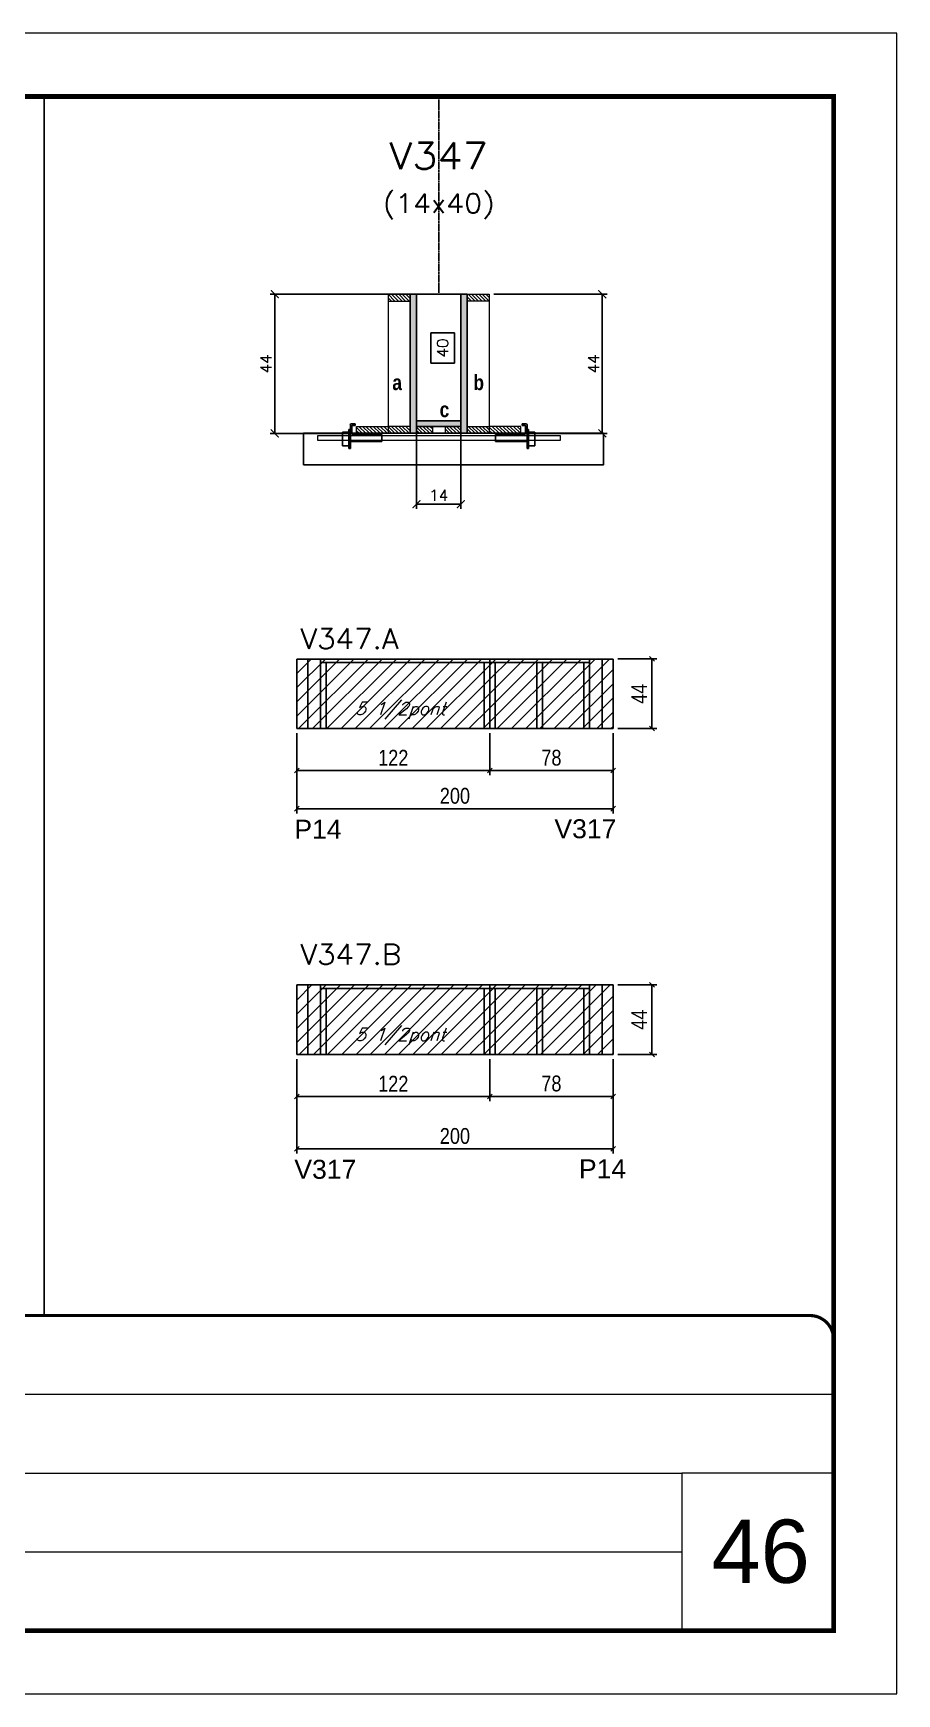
# Model space of a CAD drawing. Extents: x 137137 to 143418, y 10464 to 34486.
# Drawn here: x 139661 to 140207, y 20801 to 21851 of the extents above; entities that cross this region are included whole.
import ezdxf
from ezdxf.enums import TextEntityAlignment as Align

# ---------------------------------------------------------------- set-up
doc = ezdxf.new("R2010")
doc.units = 0
for name, pattern in [('CONTINUO', [0]), ('DASHED', [0.75, 0.5, -0.25]), ('HIDDEN', [0.375, 0.25, -0.125])]:
    doc.linetypes.add(name, pattern=pattern)
for name, color, linetype in [('5', 5, 'Continuous'), ('barrote', 251, 'Continuous'), ('COTA', 241, 'Continuous'), ('Cota Seção (2x)', 4, 'Continuous'), ('detalhes', 4, 'Continuous'), ('Painéis', 200, 'Continuous'), ('presilha', 1, 'Continuous'), ('SARR_2.2x7', 40, 'Continuous'), ('SARR_3.5x7', 81, 'Continuous'), ('texto', 7, 'Continuous'), ('Texto de Titulo', 7, 'Continuous'), ('Texto Qtd Sarr', 242, 'Continuous')]:
    doc.layers.add(name, color=color, linetype=linetype)
for name, color, linetype, lineweight in [('CARIMBO', 255, 'Continuous', 9), ('CONCRETO', 251, 'Continuous', 25), ('Folhas', 255, 'Continuous', 9), ('Hachura', 251, 'Continuous', 9), ('Madeira', 126, 'Continuous', 18), ('SARRAFO DE PRESSAO', 251, 'DASHED', 9), ('SCO-___-LAJ', 2, 'Continuous', 0), ('Texto Seção', 7, 'Continuous', 15)]:
    doc.layers.add(name, color=color, linetype=linetype, lineweight=lineweight)
doc.styles.add('ARIAL', font='arial.ttf')
doc.styles.add('COTA TECNICA', font='techl___.ttf', dxfattribs={"height": 10})
doc.styles.add('REGUA-120', font='ROMANS.shx', dxfattribs={"height": 15})
doc.styles.add('Romans', font='romans.shx')
doc.styles.get("Standard").update_dxf_attribs({"font": 'arial.ttf'})
doc.styles.add('TECNICA', font='techb___.ttf', dxfattribs={"height": 10})
doc.dimstyles.new('Cota Seção (2x)', dxfattribs={"dimtxt": 7, "dimasz": 5, "dimexe": 3, "dimexo": 3, "dimgap": 2, "dimtad": 3, "dimdec": 1, "dimlfac": 0.5, "dimzin": 12, "dimdsep": 46, "dimtxsty": 'Romans', "dimblk": 'ARCHTICK', "dimcen": 0, "dimclrd": 4, "dimclre": 4, "dimclrt": 1, "dimadec": 1, "dimazin": 3, "dimtfac": 1, "dimtdec": 1, "dimtmove": 0, "dimatfit": 3, "dimldrblk": 'OBLIQUE', "dimfxl": 1, "dimtolj": 1, "dimtzin": 12, "dimarcsym": 0})
doc.dimstyles.new('Cota Seção interna', dxfattribs={"dimtxt": 7, "dimasz": 6, "dimexe": 0.18, "dimexo": 2, "dimgap": -4, "dimtad": 3, "dimdec": 1, "dimlfac": 0.5, "dimzin": 12, "dimdsep": 46, "dimtxsty": 'Romans', "dimblk": 'ARCHTICK', "dimcen": 0.09, "dimse1": 1, "dimse2": 1, "dimsd1": 1, "dimsd2": 1, "dimclrd": 180, "dimclre": 5, "dimclrt": 1, "dimadec": 0, "dimazin": 3, "dimtfac": 1, "dimtdec": 1, "dimtofl": 0, "dimtmove": 0, "dimatfit": 3, "dimldrblk": 'ARCHTICK', "dimfxl": 1, "dimtolj": 1, "dimtzin": 0, "dimarcsym": 0})
doc.dimstyles.new('PAINEL', dxfattribs={"dimtxt": 10, "dimasz": 3, "dimexe": 3, "dimexo": 3, "dimgap": 3, "dimtad": 1, "dimdec": 1, "dimzin": 12, "dimdsep": 46, "dimtxsty": 'COTA TECNICA', "dimblk1": 'OBLIQUE', "dimblk2": 'OBLIQUE', "dimsah": 1, "dimcen": 0.9, "dimclrd": 4, "dimclre": 4, "dimclrt": 240, "dimadec": 1, "dimazin": 3, "dimtfac": 1, "dimtdec": 1, "dimtmove": 0, "dimatfit": 3, "dimfxl": 1, "dimtolj": 1, "dimtzin": 12, "dimarcsym": 0})
pattern_1 = [(315, (162850.2548, 13368.8062), (1.12253202, 1.12253202), [])]
pattern_2 = [(315, (162860.2548, 13368.8062), (1.12253202, 1.12253202), [])]
pattern_3 = [(45, (1571.5, -6891.4506), (-4.49012806, 4.49012806), [])]

# ---------------------------------------------------------------- blocks, each defined once
blk = doc.blocks.new('9999999999')
at = {"color": 30, "linetype": 'CONTINUO'}
for p, q in [((98564.6, 34379.6), (99584, 34379.6)), ((98564.6, 34329.8), (99488, 34329.8)), ((99584, 34329.8), (99488, 34329.8)), ((99488, 34329.8), (99488, 34230.2)), ((98564.6, 34280), (99488, 34280))]:
    blk.add_line(p, q, dxfattribs=at)
at = {"color": 30, "linetype": 'CONTINUO', "const_width": 2}
blk.add_lwpolyline([(99584, 34230.2), (99584, 34414.4, 0.414214), (99569, 34429.4), (98229, 34429.4, 0.414214), (98214, 34414.4), (98214, 34245.2, 0.414214), (98229, 34230.2), (99584, 34230.2)], format="xyb", dxfattribs=at)
at = {"layer": 'Folhas'}
blk.add_lwpolyline([(98139, 34190.2), (99624, 34190.2), (99624, 35240.2), (98139, 35240.2)], close=True, dxfattribs=at)
at = {"layer": 'Folhas', "color": 30, "const_width": 3}
blk.add_lwpolyline([(98214, 34230.2), (99584, 34230.2), (99584, 35200.2), (98214, 35200.2)], close=True, dxfattribs=at)
blk = doc.blocks.new('_ArchTick')
at = {"color": 0, "linetype": 'ByBlock', "const_width": 0.15}
blk.add_lwpolyline([(-0.5, -0.5), (0.5, 0.5)], dxfattribs=at)
blk = doc.blocks.new('*D1313')
at = {"layer": 'COTA', "color": 4, "lineweight": -2, "transparency": 16777216}
for p, q in [((139900.6, 21686.4), (139811, 21686.4)), ((139814, 21598.4), (139814, 21686.4)), ((139862.6, 21598.4), (139811, 21598.4))]:
    blk.add_line(p, q, dxfattribs=at)
at = {"layer": 'Defpoints', "color": 0, "transparency": 16777216}
for p in [(139814, 21686.4), (139903.6, 21686.4), (139865.6, 21598.4)]:
    blk.add_point(p, dxfattribs=at)
at = {"layer": 'COTA', "color": 4, "lineweight": -2, "transparency": 16777216, "xscale": 5, "yscale": 5, "zscale": 5}
for p, rotation in [((139814, 21686.4), 90), ((139814, 21598.4), 270)]:
    blk.add_blockref('_ArchTick', p, dxfattribs=dict(at, rotation=rotation))
at = {"layer": 'COTA', "color": 1, "transparency": 16777216, "insert": (139808.5, 21642.4), "char_height": 7, "attachment_point": 5, "rotation": 90, "style": 'Romans'}
blk.add_mtext('\\A1;44', dxfattribs=at)
blk = doc.blocks.new('_Oblique')
at = {"color": 0, "linetype": 'ByBlock', "lineweight": -2}
blk.add_line((-0.5, -0.5), (0.5, 0.5), dxfattribs=at)
blk = doc.blocks.new('*D1314')
at = {"layer": 'COTA', "color": 4, "lineweight": -2, "transparency": 16777216}
for p, q in [((139952.6, 21686.4), (140024.1, 21686.4)), ((140021.1, 21598.4), (140021.1, 21686.4)), ((139972.6, 21598.4), (140024.1, 21598.4))]:
    blk.add_line(p, q, dxfattribs=at)
at = {"layer": 'Defpoints', "color": 0, "transparency": 16777216}
for p in [(139949.6, 21686.4), (140021.1, 21686.4), (139969.6, 21598.4)]:
    blk.add_point(p, dxfattribs=at)
at = {"layer": 'COTA', "color": 4, "lineweight": -2, "transparency": 16777216, "xscale": 5, "yscale": 5, "zscale": 5}
for p, rotation in [((140021.1, 21686.4), 90), ((140021.1, 21598.4), 270)]:
    blk.add_blockref('_ArchTick', p, dxfattribs=dict(at, rotation=rotation))
at = {"layer": 'COTA', "color": 1, "transparency": 16777216, "insert": (140015.6, 21642.4), "char_height": 7, "attachment_point": 5, "rotation": 90, "style": 'Romans'}
blk.add_mtext('\\A1;44', dxfattribs=at)
blk = doc.blocks.new('*D1315')
at = {"layer": 'Cota Seção (2x)', "color": 180, "lineweight": -2, "transparency": 16777216}
for p, q in [((139927.6, 21662.1), (139912.6, 21662.1)), ((139912.6, 21662.1), (139912.6, 21642.8)), ((139927.6, 21642.8), (139927.6, 21662.1)), ((139912.6, 21642.8), (139927.6, 21642.8))]:
    blk.add_line(p, q, dxfattribs=at)
at = {"layer": 'Defpoints', "color": 0, "transparency": 16777216}
for p in [(139931.6, 21686.4), (139931.6, 21686.4), (139931.6, 21606.5)]:
    blk.add_point(p, dxfattribs=at)
at = {"layer": 'Cota Seção (2x)', "color": 1, "transparency": 16777216, "insert": (139920.1, 21652.4), "char_height": 7, "attachment_point": 5, "rotation": 90, "style": 'Romans'}
blk.add_mtext('\\A1;40', dxfattribs=at)
blk = doc.blocks.new('titulo1')
at = {"layer": 'Defpoints', "color": 252, "linetype": 'HIDDEN', "ltscale": 2}
blk.add_line((0, 0), (0, 125), dxfattribs=at)
at = {"layer": 'Defpoints', "style": 'Romans', "oblique": 15}
blk.add_attdef('FOLHA', text='', height=10, dxfattribs=at).set_placement((0, 15.6), align=Align.MIDDLE_CENTER)
at = {"layer": 'Texto Qtd Sarr', "color": 3, "style": 'Romans', "oblique": 15}
for tag, height, p in [('TITULO', 17, (0, 71.4)), ('SEÇÃO', 12, (0, 41.5))]:
    blk.add_attdef(tag, text='', height=height, dxfattribs=at).set_placement(p, align=Align.MIDDLE_CENTER)
blk = doc.blocks.new('PRESILHA METÁLICA 1')
at = {"layer": 'presilha'}
for p, q in [((7.5, 10.6), (7.5, 19.9)), ((12, 21), (8.6, 21)), ((9, 11.6), (9, 18.9)), ((12, 19.5), (9.6, 19.5)), ((12, 21), (12, 19.5)), ((0, 13), (6, 13)), ((0, 13), (0, 0)), ((6, 0), (0, 0)), ((6, 15.5), (7.5, 15.5)), ((6, -2.5), (6, 15.5)), ((6, 13), (6, 0)), ((7.5, 15.5), (7.5, -2.5)), ((37.5, 4.1), (7.5, 4.1)), ((37.5, 11), (9.6, 11)), ((37.5, 11), (37.5, 4.1)), ((7.5, -2.5), (6, -2.5))]:
    blk.add_line(p, q, dxfattribs=at)
for centre, radius, start, end in [((8.6, 19.9), 1.14, 90, 180), ((9.6, 18.9), 0.57, 90, 180), ((9.6, 11.6), 0.57, 180, 270)]:
    blk.add_arc(centre, radius, start, end, dxfattribs=at)
blk = doc.blocks.new('*D1316')
at = {"layer": 'COTA', "color": 4, "lineweight": -2, "transparency": 16777216}
for p, q in [((139903.6, 21599.8), (139903.6, 21550.7)), ((139931.6, 21599.8), (139931.6, 21550.7)), ((139903.6, 21553.7), (139931.6, 21553.7))]:
    blk.add_line(p, q, dxfattribs=at)
at = {"layer": 'Defpoints', "color": 0, "transparency": 16777216}
for p in [(139903.6, 21602.8), (139931.6, 21602.8), (139931.6, 21553.7)]:
    blk.add_point(p, dxfattribs=at)
at = {"layer": 'COTA', "color": 4, "lineweight": -2, "transparency": 16777216, "xscale": 5, "yscale": 5, "zscale": 5, "rotation": 180}
blk.add_blockref('_ArchTick', (139903.6, 21553.7), dxfattribs=at)
at = {"layer": 'COTA', "color": 4, "lineweight": -2, "transparency": 16777216, "xscale": 5, "yscale": 5, "zscale": 5}
blk.add_blockref('_ArchTick', (139931.6, 21553.7), dxfattribs=at)
at = {"layer": 'COTA', "color": 1, "transparency": 16777216, "insert": (139917.6, 21559.2), "char_height": 7, "attachment_point": 5, "style": 'Romans'}
blk.add_mtext('\\A1;14', dxfattribs=at)
blk = doc.blocks.new('*D1320')
at = {"layer": 'COTA', "color": 4, "linetype": 'ByBlock', "lineweight": -2, "transparency": 16777216}
for p, q in [((139827.9, 21408.8), (139827.9, 21358.1)), ((140027.9, 21408.8), (140027.9, 21358.1)), ((139827.9, 21361.1), (140027.9, 21361.1))]:
    blk.add_line(p, q, dxfattribs=at)
at = {"layer": 'Defpoints', "color": 0, "linetype": 'ByBlock', "transparency": 16777216}
for p in [(139827.9, 21411.8), (140027.9, 21411.8), (140027.9, 21361.1)]:
    blk.add_point(p, dxfattribs=at)
at = {"layer": 'COTA', "color": 4, "linetype": 'ByBlock', "lineweight": -2, "transparency": 16777216, "xscale": 3, "yscale": 3, "zscale": 3, "rotation": 180}
blk.add_blockref('_Oblique', (139827.9, 21361.1), dxfattribs=at)
at = {"layer": 'COTA', "color": 4, "linetype": 'ByBlock', "lineweight": -2, "transparency": 16777216, "xscale": 3, "yscale": 3, "zscale": 3}
blk.add_blockref('_Oblique', (140027.9, 21361.1), dxfattribs=at)
at = {"layer": 'COTA', "color": 240, "linetype": 'ByBlock', "transparency": 16777216, "insert": (139927.9, 21369.2), "char_height": 10, "attachment_point": 5, "style": 'COTA TECNICA'}
blk.add_mtext('\\A1;200', dxfattribs=at)
blk = doc.blocks.new('*D1321')
at = {"layer": 'COTA', "color": 4, "linetype": 'ByBlock', "lineweight": -2, "transparency": 16777216}
for p, q in [((140030.9, 21455.8), (140055.5, 21455.8)), ((140052.5, 21455.8), (140052.5, 21411.8)), ((140030.9, 21411.8), (140055.5, 21411.8))]:
    blk.add_line(p, q, dxfattribs=at)
at = {"layer": 'Defpoints', "color": 0, "linetype": 'ByBlock', "transparency": 16777216}
for p in [(140027.9, 21455.8), (140027.9, 21411.8), (140052.5, 21411.8)]:
    blk.add_point(p, dxfattribs=at)
at = {"layer": 'COTA', "color": 4, "linetype": 'ByBlock', "lineweight": -2, "transparency": 16777216, "xscale": 3, "yscale": 3, "zscale": 3}
for p, rotation in [((140052.5, 21455.8), 90), ((140052.5, 21411.8), 270)]:
    blk.add_blockref('_Oblique', p, dxfattribs=dict(at, rotation=rotation))
at = {"layer": 'COTA', "color": 240, "linetype": 'ByBlock', "transparency": 16777216, "insert": (140044.4, 21433.8), "char_height": 10, "attachment_point": 5, "rotation": 90, "style": 'COTA TECNICA'}
blk.add_mtext('\\A1;44', dxfattribs=at)
blk = doc.blocks.new('*D1322')
at = {"layer": 'COTA', "color": 4, "linetype": 'ByBlock', "lineweight": -2, "transparency": 16777216}
for p, q in [((139827.9, 21202.7), (139827.9, 21143)), ((140027.9, 21202.7), (140027.9, 21143)), ((139827.9, 21146), (140027.9, 21146))]:
    blk.add_line(p, q, dxfattribs=at)
at = {"layer": 'Defpoints', "color": 0, "linetype": 'ByBlock', "transparency": 16777216}
for p in [(139827.9, 21205.7), (140027.9, 21205.7), (140027.9, 21146)]:
    blk.add_point(p, dxfattribs=at)
at = {"layer": 'COTA', "color": 4, "linetype": 'ByBlock', "lineweight": -2, "transparency": 16777216, "xscale": 3, "yscale": 3, "zscale": 3, "rotation": 180}
blk.add_blockref('_Oblique', (139827.9, 21146), dxfattribs=at)
at = {"layer": 'COTA', "color": 4, "linetype": 'ByBlock', "lineweight": -2, "transparency": 16777216, "xscale": 3, "yscale": 3, "zscale": 3}
blk.add_blockref('_Oblique', (140027.9, 21146), dxfattribs=at)
at = {"layer": 'COTA', "color": 240, "linetype": 'ByBlock', "transparency": 16777216, "insert": (139927.9, 21154.1), "char_height": 10, "attachment_point": 5, "style": 'COTA TECNICA'}
blk.add_mtext('\\A1;200', dxfattribs=at)
blk = doc.blocks.new('*D1323')
at = {"layer": 'COTA', "color": 4, "linetype": 'ByBlock', "lineweight": -2, "transparency": 16777216}
for p, q in [((140030.9, 21249.7), (140055.5, 21249.7)), ((140052.5, 21249.7), (140052.5, 21205.7)), ((140030.9, 21205.7), (140055.5, 21205.7))]:
    blk.add_line(p, q, dxfattribs=at)
at = {"layer": 'Defpoints', "color": 0, "linetype": 'ByBlock', "transparency": 16777216}
for p in [(140027.9, 21249.7), (140027.9, 21205.7), (140052.5, 21205.7)]:
    blk.add_point(p, dxfattribs=at)
at = {"layer": 'COTA', "color": 4, "linetype": 'ByBlock', "lineweight": -2, "transparency": 16777216, "xscale": 3, "yscale": 3, "zscale": 3}
for p, rotation in [((140052.5, 21249.7), 90), ((140052.5, 21205.7), 270)]:
    blk.add_blockref('_Oblique', p, dxfattribs=dict(at, rotation=rotation))
at = {"layer": 'COTA', "color": 240, "linetype": 'ByBlock', "transparency": 16777216, "insert": (140044.4, 21227.7), "char_height": 10, "attachment_point": 5, "rotation": 90, "style": 'COTA TECNICA'}
blk.add_mtext('\\A1;44', dxfattribs=at)
blk = doc.blocks.new('*D1303')
at = {"layer": 'COTA', "color": 4, "linetype": 'ByBlock', "lineweight": -2, "transparency": 16777216}
for p, q in [((139827.9, 21202.7), (139827.9, 21176.2)), ((139949.9, 21202.7), (139949.9, 21176.2)), ((139827.9, 21179.2), (139949.9, 21179.2))]:
    blk.add_line(p, q, dxfattribs=at)
at = {"layer": 'Defpoints', "color": 0, "linetype": 'ByBlock', "transparency": 16777216}
for p in [(139827.9, 21205.7), (139949.9, 21205.7), (139949.9, 21179.2)]:
    blk.add_point(p, dxfattribs=at)
at = {"layer": 'COTA', "color": 4, "linetype": 'ByBlock', "lineweight": -2, "transparency": 16777216, "xscale": 3, "yscale": 3, "zscale": 3, "rotation": 180}
blk.add_blockref('_Oblique', (139827.9, 21179.2), dxfattribs=at)
at = {"layer": 'COTA', "color": 4, "linetype": 'ByBlock', "lineweight": -2, "transparency": 16777216, "xscale": 3, "yscale": 3, "zscale": 3}
blk.add_blockref('_Oblique', (139949.9, 21179.2), dxfattribs=at)
at = {"layer": 'COTA', "color": 240, "linetype": 'ByBlock', "transparency": 16777216, "insert": (139888.9, 21187.2), "char_height": 10, "attachment_point": 5, "style": 'COTA TECNICA'}
blk.add_mtext('\\A1;122', dxfattribs=at)
blk = doc.blocks.new('*D1304')
at = {"layer": 'COTA', "color": 4, "linetype": 'ByBlock', "lineweight": -2, "transparency": 16777216}
for p, q in [((139949.9, 21202.7), (139949.9, 21176.2)), ((140027.9, 21202.7), (140027.9, 21176.2)), ((139949.9, 21179.2), (140027.9, 21179.2))]:
    blk.add_line(p, q, dxfattribs=at)
at = {"layer": 'Defpoints', "color": 0, "linetype": 'ByBlock', "transparency": 16777216}
for p in [(139949.9, 21205.7), (140027.9, 21205.7), (140027.9, 21179.2)]:
    blk.add_point(p, dxfattribs=at)
at = {"layer": 'COTA', "color": 4, "linetype": 'ByBlock', "lineweight": -2, "transparency": 16777216, "xscale": 3, "yscale": 3, "zscale": 3, "rotation": 180}
blk.add_blockref('_Oblique', (139949.9, 21179.2), dxfattribs=at)
at = {"layer": 'COTA', "color": 4, "linetype": 'ByBlock', "lineweight": -2, "transparency": 16777216, "xscale": 3, "yscale": 3, "zscale": 3}
blk.add_blockref('_Oblique', (140027.9, 21179.2), dxfattribs=at)
at = {"layer": 'COTA', "color": 240, "linetype": 'ByBlock', "transparency": 16777216, "insert": (139988.9, 21187.3), "char_height": 10, "attachment_point": 5, "style": 'COTA TECNICA'}
blk.add_mtext('\\A1;78', dxfattribs=at)
blk = doc.blocks.new('*D1305')
at = {"layer": 'COTA', "color": 4, "linetype": 'ByBlock', "lineweight": -2, "transparency": 16777216}
for p, q in [((139827.9, 21408.8), (139827.9, 21382.2)), ((139949.9, 21408.8), (139949.9, 21382.2)), ((139827.9, 21385.2), (139949.9, 21385.2))]:
    blk.add_line(p, q, dxfattribs=at)
at = {"layer": 'Defpoints', "color": 0, "linetype": 'ByBlock', "transparency": 16777216}
for p in [(139827.9, 21411.8), (139949.9, 21411.8), (139949.9, 21385.2)]:
    blk.add_point(p, dxfattribs=at)
at = {"layer": 'COTA', "color": 4, "linetype": 'ByBlock', "lineweight": -2, "transparency": 16777216, "xscale": 3, "yscale": 3, "zscale": 3, "rotation": 180}
blk.add_blockref('_Oblique', (139827.9, 21385.2), dxfattribs=at)
at = {"layer": 'COTA', "color": 4, "linetype": 'ByBlock', "lineweight": -2, "transparency": 16777216, "xscale": 3, "yscale": 3, "zscale": 3}
blk.add_blockref('_Oblique', (139949.9, 21385.2), dxfattribs=at)
at = {"layer": 'COTA', "color": 240, "linetype": 'ByBlock', "transparency": 16777216, "insert": (139888.9, 21393.3), "char_height": 10, "attachment_point": 5, "style": 'COTA TECNICA'}
blk.add_mtext('\\A1;122', dxfattribs=at)
blk = doc.blocks.new('*D1306')
at = {"layer": 'COTA', "color": 4, "linetype": 'ByBlock', "lineweight": -2, "transparency": 16777216}
for p, q in [((139949.9, 21408.8), (139949.9, 21382.2)), ((140027.9, 21408.8), (140027.9, 21382.2)), ((139949.9, 21385.2), (140027.9, 21385.2))]:
    blk.add_line(p, q, dxfattribs=at)
at = {"layer": 'Defpoints', "color": 0, "linetype": 'ByBlock', "transparency": 16777216}
for p in [(139949.9, 21411.8), (140027.9, 21411.8), (140027.9, 21385.2)]:
    blk.add_point(p, dxfattribs=at)
at = {"layer": 'COTA', "color": 4, "linetype": 'ByBlock', "lineweight": -2, "transparency": 16777216, "xscale": 3, "yscale": 3, "zscale": 3, "rotation": 180}
blk.add_blockref('_Oblique', (139949.9, 21385.2), dxfattribs=at)
at = {"layer": 'COTA', "color": 4, "linetype": 'ByBlock', "lineweight": -2, "transparency": 16777216, "xscale": 3, "yscale": 3, "zscale": 3}
blk.add_blockref('_Oblique', (140027.9, 21385.2), dxfattribs=at)
at = {"layer": 'COTA', "color": 240, "linetype": 'ByBlock', "transparency": 16777216, "insert": (139988.9, 21393.3), "char_height": 10, "attachment_point": 5, "style": 'COTA TECNICA'}
blk.add_mtext('\\A1;78', dxfattribs=at)

msp = doc.modelspace()

# ---------------------------------------------------------------- hatches: boundary and pattern name
at = {"layer": 'Hachura'}
h = msp.add_hatch(dxfattribs=at)
h.set_pattern_fill('ANSI31', color=256, scale=0.5, angle=270, style=0)
h.set_pattern_definition([(315, (162860.2548, 13378.8062), (1.12253202, 1.12253202), [])])
h.paths.add_polyline_path([(139899.63, 21682.05), (139899.63, 21686.45), (139885.63, 21686.45), (139885.63, 21682.05)])
h = msp.add_hatch(color=256, dxfattribs=at)
h.dxf.hatch_style = 1
h.paths.add_polyline_path([(139899.63, 21686.45), (139903.63, 21686.45), (139903.63, 21598.45), (139899.63, 21598.45)])
h = msp.add_hatch(color=256, dxfattribs=at)
h.dxf.hatch_style = 1
h.paths.add_polyline_path([(139935.63, 21686.45), (139931.63, 21686.45), (139931.63, 21598.45), (139935.63, 21598.45)])
h = msp.add_hatch(dxfattribs=at)
h.set_pattern_fill('ANSI31', color=256, scale=0.5, angle=270, style=0)
h.set_pattern_definition([(315, (162850.2645, 13378.8062), (1.12253202, 1.12253202), [])])
h.paths.add_polyline_path([(139935.63, 21682.05), (139935.63, 21686.45), (139949.63, 21686.45), (139949.63, 21682.05)])
h = msp.add_hatch(dxfattribs=at)
h.set_pattern_fill('ANSI31', color=256, scale=0.5, angle=270, style=0)
h.set_pattern_definition(pattern_2)
h.paths.add_polyline_path([(139865.63, 21598.45), (139865.63, 21602.85), (139885.63, 21602.85), (139885.63, 21598.45)])
h = msp.add_hatch(dxfattribs=at)
h.set_pattern_fill('ANSI31', color=256, scale=0.5, angle=270, style=0)
h.set_pattern_definition([(315, (162860.2548, 13295.2062), (1.12253202, 1.12253202), [])])
h.paths.add_polyline_path([(139899.63, 21598.45), (139899.63, 21602.85), (139885.63, 21602.85), (139885.63, 21598.45)])
h = msp.add_hatch(color=256, dxfattribs=at)
h.dxf.hatch_style = 1
h.paths.add_polyline_path([(139903.63, 21602.85), (139903.63, 21606.45), (139931.63, 21606.45), (139931.63, 21602.85)])
h = msp.add_hatch(dxfattribs=at)
h.set_pattern_fill('ANSI31', color=256, scale=0.5, angle=270, style=0)
h.set_pattern_definition(pattern_2)
h.paths.add_polyline_path([(139903.63, 21598.45), (139903.63, 21602.85), (139913.63, 21602.85), (139913.63, 21598.45)])
h = msp.add_hatch(dxfattribs=at)
h.set_pattern_fill('ANSI31', color=256, scale=0.5, angle=270, style=0)
h.set_pattern_definition(pattern_1)
h.paths.add_polyline_path([(139931.63, 21598.45), (139931.63, 21602.85), (139921.63, 21602.85), (139921.63, 21598.45)])
h = msp.add_hatch(dxfattribs=at)
h.set_pattern_fill('ANSI31', color=256, scale=0.5, angle=270, style=0)
h.set_pattern_definition([(315, (162850.2548, 13295.2062), (1.12253202, 1.12253202), [])])
h.paths.add_polyline_path([(139935.63, 21598.45), (139935.63, 21602.85), (139949.63, 21602.85), (139949.63, 21598.45)])
h = msp.add_hatch(dxfattribs=at)
h.set_pattern_fill('ANSI31', color=256, scale=0.5, angle=270, style=0)
h.set_pattern_definition(pattern_1)
h.paths.add_polyline_path([(139969.63, 21598.45), (139969.63, 21602.85), (139949.63, 21602.85), (139949.63, 21598.45)])
at = {"layer": 'Hachura', "linetype": 'ByBlock'}
h = msp.add_hatch(dxfattribs=at)
h.set_pattern_fill('ANSI31', color=256, scale=2)
h.set_pattern_definition(pattern_3)
h.paths.add_polyline_path([(139949.94, 21411.75), (139949.94, 21455.75), (139827.94, 21455.75), (139827.94, 21411.75)])
h.paths.add_polyline_path([(139856.96, 21415.16), (139924.58, 21415.16), (139930.08, 21431.13), (139862.46, 21431.13)], flags=24)
h = msp.add_hatch(dxfattribs=at)
h.set_pattern_fill('ANSI31', color=256, scale=2)
h.set_pattern_definition(pattern_3)
h.paths.add_polyline_path([(140027.94, 21411.75), (140027.94, 21455.75), (139949.94, 21455.75), (139949.94, 21411.75)])
h = msp.add_hatch(dxfattribs=at)
h.set_pattern_fill('ANSI31', color=256, scale=2)
h.set_pattern_definition(pattern_3)
h.paths.add_polyline_path([(139827.94, 21249.68), (139827.94, 21205.68), (139949.94, 21205.68), (139949.94, 21249.68)])
h.paths.add_polyline_path([(139856.96, 21209.09), (139924.58, 21209.09), (139930.08, 21225.06), (139862.46, 21225.06)], flags=24)
h = msp.add_hatch(dxfattribs=at)
h.set_pattern_fill('ANSI31', color=256, scale=2)
h.set_pattern_definition(pattern_3)
h.paths.add_polyline_path([(139949.94, 21249.68), (139949.94, 21205.68), (140027.94, 21205.68), (140027.94, 21249.68)])

# ---------------------------------------------------------------- linework, layer by layer
at = {"layer": 'barrote'}
msp.add_lwpolyline([(139832.18, 21578.45), (140021.76, 21578.45), (140021.76, 21598.45), (139832.18, 21598.45)], close=True, dxfattribs=at)
at = {"layer": 'CONCRETO'}
msp.add_lwpolyline([(139903.63, 21686.45), (139903.63, 21686.45), (139903.63, 21686.45), (139903.63, 21686.45), (139931.63, 21686.45), (139931.63, 21686.45), (139931.63, 21686.45), (139931.63, 21606.45), (139903.63, 21606.45), (139903.63, 21686.45)], close=True, dxfattribs=at)
at = {"layer": 'COTA', "linetype": 'ByBlock'}
msp.add_line((139668.2, 21811.45), (139668.2, 21040.69), dxfattribs=at)
at = {"layer": 'Madeira'}
for points in [[(139899.63, 21682.05), (139899.63, 21686.45), (139885.63, 21686.45), (139885.63, 21682.05)], [(139899.63, 21686.45), (139885.63, 21686.45), (139885.63, 21598.45), (139899.63, 21598.45)], [(139935.63, 21682.05), (139935.63, 21686.45), (139949.63, 21686.45), (139949.63, 21682.05)], [(139935.63, 21686.45), (139949.63, 21686.45), (139949.63, 21598.45), (139935.63, 21598.45)], [(139865.63, 21598.45), (139865.63, 21602.85), (139885.63, 21602.85), (139885.63, 21598.45)], [(139899.63, 21598.45), (139899.63, 21602.85), (139885.63, 21602.85), (139885.63, 21598.45)], [(139903.63, 21598.45), (139903.63, 21602.85), (139913.63, 21602.85), (139913.63, 21598.45)], [(139931.63, 21598.45), (139931.63, 21602.85), (139921.63, 21602.85), (139921.63, 21598.45)], [(139935.63, 21598.45), (139935.63, 21602.85), (139949.63, 21602.85), (139949.63, 21598.45)], [(139969.63, 21598.45), (139969.63, 21602.85), (139949.63, 21602.85), (139949.63, 21598.45)]]:
    msp.add_lwpolyline(points, close=True, dxfattribs=at)
at = {"layer": 'Painéis', "linetype": 'ByBlock'}
for p, q in [((139827.94, 21455.75), (139827.94, 21411.75)), ((140027.94, 21455.75), (139827.94, 21455.75)), ((139949.94, 21455.75), (139949.94, 21411.75)), ((140027.94, 21455.75), (140027.94, 21411.75)), ((139827.94, 21411.75), (140027.94, 21411.75)), ((139827.94, 21249.68), (139827.94, 21205.68)), ((140027.94, 21249.68), (139827.94, 21249.68)), ((139949.94, 21249.68), (139949.94, 21205.68)), ((140027.94, 21249.68), (140027.94, 21205.68)), ((139827.94, 21205.68), (140027.94, 21205.68))]:
    msp.add_line(p, q, dxfattribs=at)
at = {"layer": 'Painéis'}
for points in [[(139899.63, 21686.45), (139903.63, 21686.45), (139903.63, 21598.45), (139899.63, 21598.45)], [(139935.63, 21686.45), (139931.63, 21686.45), (139931.63, 21598.45), (139935.63, 21598.45)], [(139903.63, 21602.85), (139903.63, 21606.45), (139931.63, 21606.45), (139931.63, 21602.85)]]:
    msp.add_lwpolyline(points, close=True, dxfattribs=at)
at = {"layer": 'SARR_2.2x7', "linetype": 'Continuous'}
for p, q in [((139834.94, 21455.75), (139834.94, 21411.75)), ((139949.94, 21453.55), (139842.94, 21453.55)), ((140012.94, 21453.55), (139949.94, 21453.55)), ((140020.94, 21455.75), (140020.94, 21411.75)), ((139834.94, 21249.68), (139834.94, 21205.68)), ((139949.94, 21247.48), (139842.94, 21247.48)), ((140012.94, 21247.48), (139949.94, 21247.48)), ((140020.94, 21249.68), (140020.94, 21205.68))]:
    msp.add_line(p, q, dxfattribs=at)
at = {"layer": 'SARR_3.5x7'}
for p, q in [((139842.94, 21455.75), (139842.94, 21411.75)), ((139846.44, 21453.55), (139846.44, 21411.75)), ((139946.44, 21453.55), (139946.44, 21411.75)), ((139953.44, 21453.55), (139953.44, 21411.75)), ((139979.69, 21453.55), (139979.69, 21411.75)), ((139983.19, 21453.55), (139983.19, 21411.75)), ((140009.44, 21453.55), (140009.44, 21411.75)), ((140012.94, 21455.75), (140012.94, 21411.75)), ((139842.94, 21249.68), (139842.94, 21205.68)), ((139846.44, 21247.48), (139846.44, 21205.68)), ((139946.44, 21247.48), (139946.44, 21205.68)), ((139953.44, 21247.48), (139953.44, 21205.68)), ((139979.69, 21247.48), (139979.69, 21205.68)), ((139983.19, 21247.48), (139983.19, 21205.68)), ((140009.44, 21247.48), (140009.44, 21205.68)), ((140012.94, 21249.68), (140012.94, 21205.68))]:
    msp.add_line(p, q, dxfattribs=at)
at = {"layer": 'SCO-___-LAJ', "color": 1}
msp.add_lwpolyline([(139841.18, 21597.12), (139994.45, 21597.12), (139994.45, 21593.92), (139841.18, 21593.92)], close=True, dxfattribs=at)

# ---------------------------------------------------------------- block references
at = {"layer": 'presilha', "yscale": 0.6666666666666666, "zscale": 0.6666666666666666}
for p, xscale in [((139856.77, 21590.48), 0.6666666666666666), ((139978.5, 21590.48), -0.6666666666666666)]:
    msp.add_blockref('PRESILHA METÁLICA 1', p, dxfattribs=dict(at, xscale=xscale))
at = {"layer": 'SARRAFO DE PRESSAO', "color": 6, "linetype": 'ByBlock'}
msp.add_blockref('9999999999', (40583.31, -13388.76), dxfattribs=at)
at = {"layer": 'Texto Seção'}
ref = msp.add_blockref('titulo1', (139917.63, 21686.45), dxfattribs=at)
ref.add_attrib('TITULO', 'V347', dxfattribs={"layer": 'Texto de Titulo', "color": 7, "height": 17, "style": 'Romans', "width": 1.1}).set_placement((139917.63, 21773.95), align=Align.MIDDLE_CENTER)
ref.add_attrib('SEÇÃO', '(14x40)', dxfattribs={"layer": 'Texto de Titulo', "color": 7, "height": 12, "style": 'Romans', "width": 1.1}).set_placement((139917.63, 21743.95), align=Align.MIDDLE_CENTER)

# ---------------------------------------------------------------- texts
at = {"layer": '5', "linetype": 'Continuous'}
for s, p in [('P14', (139826.39, 21342.12)), ('V317', (139990.82, 21342.42)), ('V317', (139826.39, 21127.09)), ('P14', (140006.32, 21127.38))]:
    msp.add_text(s, height=12, rotation=0.00004, dxfattribs=at).set_placement(p)
at = {"layer": 'CARIMBO', "style": 'ARIAL'}
msp.add_text('46', height=40, dxfattribs=at).set_placement((140090.15, 20871.59))
at = {"layer": 'detalhes', "style": 'TECNICA'}
for s, p in [('a', (139888.33, 21625.79)), ('b', (139939.57, 21625.78)), ('c', (139918.23, 21608.69))]:
    msp.add_text(s, height=9.6, dxfattribs=at).set_placement(p)
at = {"layer": 'texto', "color": 2, "char_height": 8, "attachment_point": 5, "style": 'Romans'}
for insert in [(139893.33, 21423.14), (139893.33, 21217.08)]:
    msp.add_mtext('{\\Q19;\\C256;5 1/2pont}', dxfattribs=dict(at, insert=insert))
at = {"layer": 'Texto Seção', "style": 'REGUA-120', "width": 1.05}
for s, p in [('V347.A', (139830.16, 21462.12)), ('V347.B', (139830.16, 21262.52))]:
    msp.add_text(s, height=13, dxfattribs=at).set_placement(p)

# ---------------------------------------------------------------- dimensions: what is measured, and where the dimension line sits
at = {"layer": 'COTA'}
for base, p1, p2, picture, middle in [((139813.99, 21686.45), (139865.63, 21598.45), (139903.63, 21686.45), '*D1313', (139808.49, 21642.45)), ((140021.11, 21686.45), (139969.63, 21598.45), (139949.63, 21686.45), '*D1314', (140015.61, 21642.45))]:
    dim = msp.add_linear_dim(base=base, p1=p1, p2=p2, angle=90, dimstyle='Cota Seção (2x)', dxfattribs=at)
    dim.commit()
    dim.dimension.update_dxf_attribs({"geometry": picture, "text_midpoint": middle})
dim = msp.add_linear_dim(base=(139931.63, 21553.72), p1=(139903.63, 21602.85), p2=(139931.63, 21602.85), dimstyle='Cota Seção (2x)', dxfattribs=at)
dim.commit()
dim.dimension.update_dxf_attribs({"geometry": '*D1316', "text_midpoint": (139917.63, 21559.22)})
at = {"layer": 'COTA', "linetype": 'ByBlock'}
for base, p1, p2, picture, middle in [((140052.47, 21411.75), (140027.94, 21455.75), (140027.94, 21411.75), '*D1321', (140044.4, 21433.75)), ((140052.47, 21205.68), (140027.94, 21249.68), (140027.94, 21205.68), '*D1323', (140044.4, 21227.68))]:
    dim = msp.add_linear_dim(base=base, p1=p1, p2=p2, angle=90, dimstyle='PAINEL', dxfattribs=at)
    dim.commit()
    dim.dimension.update_dxf_attribs({"geometry": picture, "text_midpoint": middle})
for p1, p2, distance, picture, middle in [((139827.94, 21411.75), (140027.94, 21411.75), -50.7, '*D1320', (139927.94, 21369.16)), ((139827.94, 21205.68), (140027.94, 21205.68), -59.67, '*D1322', (139927.94, 21154.12))]:
    dim = msp.add_aligned_dim(p1=p1, p2=p2, distance=distance, dimstyle='PAINEL', dxfattribs=at)
    dim.commit()
    dim.dimension.update_dxf_attribs({"geometry": picture, "text_midpoint": middle})
for base, p1, p2, picture, middle in [((139949.94, 21385.23), (139827.94, 21411.75), (139949.94, 21411.75), '*D1305', (139888.94, 21393.28)), ((139949.94, 21179.16), (139827.94, 21205.68), (139949.94, 21205.68), '*D1303', (139888.94, 21187.22))]:
    dim = msp.add_linear_dim(base=base, p1=p1, p2=p2, dimstyle='PAINEL', dxfattribs=at)
    dim.commit()
    dim.dimension.update_dxf_attribs({"geometry": picture, "text_midpoint": middle})
for base, p1, p2, picture, middle in [((140027.94, 21385.23), (139949.94, 21411.75), (140027.94, 21411.75), '*D1306', (139988.94, 21393.32)), ((140027.94, 21179.16), (139949.94, 21205.68), (140027.94, 21205.68), '*D1304', (139988.94, 21187.25))]:
    dim = msp.add_linear_dim(base=base, p1=p1, p2=p2, dimstyle='PAINEL', override={"dimtmove": 1}, dxfattribs=at)
    dim.commit()
    dim.dimension.update_dxf_attribs({"geometry": picture, "text_midpoint": middle})
at = {"layer": 'Cota Seção (2x)'}
dim = msp.add_linear_dim(base=(139931.63, 21686.45), p1=(139931.63, 21606.45), p2=(139931.63, 21686.45), angle=90, dimstyle='Cota Seção interna', dxfattribs=at)
dim.commit()
dim.dimension.update_dxf_attribs({"geometry": '*D1315', "text_midpoint": (139931.63, 21652.45), "dimtype": 160})

doc.saveas('drawing.dxf')
